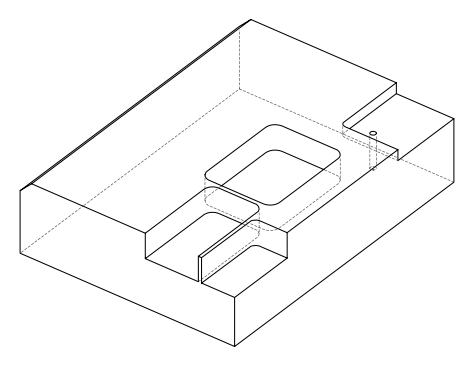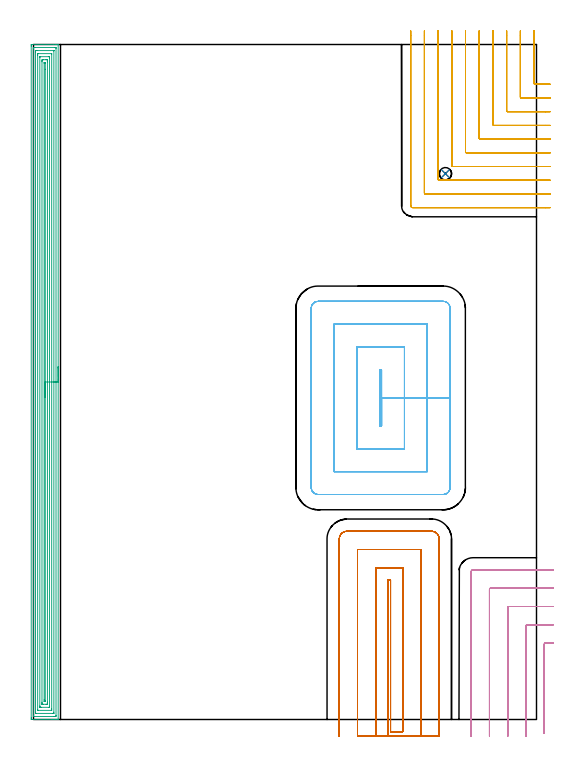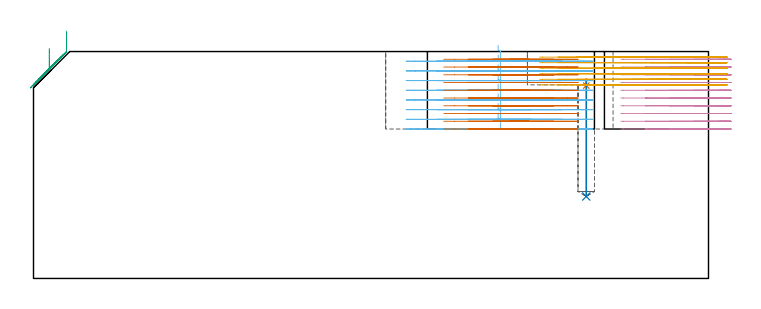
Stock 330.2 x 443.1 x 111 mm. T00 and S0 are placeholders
(PLAN: 7 operations, 6 tool changes, 97.8 min)
(1 SPOT_DRILL | STEP1POCKET | NXT0321_9005460120000 | 0.03 min | 1718 mm3)
(2 DRILL_BLIND_HOLE_INTO_CENTER | STEP1POCKET | UGT0301_476 | 0.23 min | 2737 mm3)
(3 AREA_MILL | FG_CHAMFER_SURFACE | UGT0205_001 | 25.04 min | 69409 mm3)
(4 MILL_CORNER_NOTCH_RECTANGULAR | CORNER_NOTCH_RECTANGULAR | NXT0201_012 | Follow Part, ap 4, ae 75% | 12.79 min | 204206 mm3)
(5 MILL_CORNER_NOTCH_RECTANGULAR_1 | CORNER_NOTCH_RECTANGULAR_1 | NXT0201_011 | Follow Part, ap 3, ae 75% | 16.67 min | 161371 mm3)
(6 MILL_RECTANGULAR_POCKET | POCKET_RECTANGULAR_STRAIGHT | UGT0201_094 | Follow Part, ap 5, ae 75% | 17.99 min | 611874 mm3)
(7 MILL_SLOT | SLOT_PARTIAL_RECTANGULAR | NXT0201_012 | Follow Part, ap 4, ae 75% | 25.03 min | 404647 mm3)
(TOOL NXT0321_9005460120000 | NC Spot Drill, 142deg, 12mm, Carbide, Uncoated | D12 PA142 FL30 Z2)
(TOOL UGT0301_476 | Carbide Drill 8.1 mm | D8.1 PA118 FL75 Z2)
(TOOL UGT0205_001 | Chamfer Mill 20 x 3 x 45 deg. | D20 FL50 Z2)
(TOOL NXT0201_012 | ENDMILL 16mm [2P460-1600-NA 1630] | D16 FL38 Z6)
(TOOL NXT0201_011 | ENDMILL 12mm [2P460-1200-NA 1630] | D12 FL38 Z6)
(TOOL UGT0201_094 | End mill 20 mm | D20 FL38 Z4)
(OP 1 SPOT_DRILL)
G17 G21 G94 G90
T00 M6
G54
G17 G0 G90 X270.4 Y358.3 S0 M3
G43 Z121. H0
G94 G81 G98 Z94.351 F250. R97.7
G80
M5
M2
(OP 2 DRILL_BLIND_HOLE_INTO_CENTER)
G17 G21 G94 G90
T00 M6
G54
G17 G0 G90 X270.4 Y358.3 S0 M3
G43 Z121. H0
G94 G81 G98 Z40.1 F250. R96.7
G80
M5
M2
(OP 3 AREA_MILL)
G17 G21 G94 G90
T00 M6
G54
G17 G0 G90 X16.2 Y231.55 S1061 M3
G43 Z121. H0
G94 G1 Y231.512 Z120.128 F250.
Y231.398 Z119.263
Y231.209 Z118.412
Y230.947 Z117.58
Y230.613 Z116.774
Y230.21 Z116.
Y229.741 Z115.264
Y229.21 Z114.572
Y228.621 Z113.929
Y227.978 Z113.339
Y227.286 Z112.808
Y226.55 Z112.34
Y225.776 Z111.937
Y224.97 Z111.603
Y224.138 Z111.341
Y223.286 Z111.152
Y222.422 Z111.038
Y221.55 Z111.
Y0.186
X16.197 Y0.008 Z110.988
X16.19 Y0.007 Z110.981
X15.813 Y0. Z110.613
X15.584 Z110.383
X14.851 Z109.646
X13.603 Z108.4
X12.204 Z106.999
X-1.034 Y0.001 Z93.764
X-1.247 Y0.004 Z93.55
X-1.492 Y0.01 Z93.306
X-1.495 Y0.165 Z93.303
X-1.499 Y0.633 Z93.301
X-1.5 Y1.105 Z93.3
Y442.045
X-1.499 Y442.467 Z93.301
X-1.495 Y442.935 Z93.303
X-1.492 Y443.09 Z93.306
X-1.034 Y443.1 Z93.764
X13.086 Z107.881
X14.485 Z109.281
X14.851 Z109.646
X15.584 Z110.383
X15.813 Z110.613
X16.19 Y443.093 Z110.981
X16.197 Y443.092 Z110.988
X16.2 Y442.914 Z111.
Y221.55
X14.786 Z109.586
X14.785 Y2.489 Z109.585
Y2.422
X14.779 Y2.017 Z109.579
X14.38 Y2.005 Z109.18
X13.969 Y2.002 Z108.769
X13.502 Y2. Z108.302
X0.731 Y2.001 Z95.531
X0.261 Y2.003 Z95.061
X0.024 Y2.01 Z94.824
X-0.079 Y2.038 Z94.721
X-0.085 Y2.354 Z94.715
Y2.422
Y440.612
Y440.678
X-0.079 Y441.083 Z94.721
X0.32 Y441.095 Z95.12
X0.731 Y441.098 Z95.531
X1.198 Y441.1 Z95.998
X13.969 Y441.099 Z108.769
X14.439 Y441.097 Z109.239
X14.676 Y441.09 Z109.476
X14.779 Y441.062 Z109.579
X14.785 Y440.746 Z109.585
Y440.678
X14.786 Y221.55 Z109.586
X13.371 Z108.171
Y4.816
X13.366 Y4.21 Z108.166
X13.364 Y4.067 Z108.164
X13.357 Y4.009 Z108.157
X13.29 Y4.004 Z108.09
X13.086 Y4.002 Z107.886
X12.411 Y4. Z107.211
X1.614 Z96.414
X1.406 Y4.003 Z96.206
X1.347 Y4.006 Z96.147
X1.335 Y4.01 Z96.135
X1.332 Y4.014 Z96.132
X1.33 Y4.037 Z96.13
X1.329 Y4.114 Z96.129
Y4.21
Y438.284
X1.333 Y438.89 Z96.133
X1.335 Y439.033 Z96.135
X1.343 Y439.091 Z96.143
X1.41 Y439.096 Z96.21
X1.614 Y439.098 Z96.414
X2.289 Y439.1 Z97.089
X13.086 Y439.099 Z107.886
X13.294 Y439.097 Z108.094
X13.353 Y439.094 Z108.153
X13.365 Y439.09 Z108.165
X13.367 Y439.086 Z108.167
X13.37 Y439.063 Z108.17
X13.371 Y438.986 Z108.171
Y438.89
Y221.55
X11.957 Z106.757
Y6.894
X11.954 Y6.252 Z106.754
X11.95 Y6.035 Z106.75
X11.948 Y6.009 Z106.748
X11.927 Y6.007 Z106.727
X11.872 Y6.003 Z106.672
X11.762 Y6.001 Z106.562
X2.938 Z97.738
X2.828 Y6.003 Z97.628
X2.773 Y6.007 Z97.573
X2.751 Y6.01 Z97.551
X2.75 Y6.025 Z97.55
X2.747 Y6.14 Z97.547
X2.743 Y6.643 Z97.543
Y436.206
X2.746 Y436.848 Z97.546
X2.75 Y437.065 Z97.55
X2.751 Y437.091 Z97.551
X2.773 Y437.093 Z97.573
X2.828 Y437.097 Z97.628
X2.938 Y437.099 Z97.738
X11.762 Z106.562
X11.872 Y437.097 Z106.672
X11.927 Y437.093 Z106.727
X11.949 Y437.09 Z106.749
X11.95 Y437.075 Z106.75
X11.953 Y436.96 Z106.753
X11.957 Y436.457 Z106.757
Y221.55
X10.543 Z105.343
Y8.471
X10.541 Y8.26 Z105.341
X10.539 Y8.119 Z105.339
X10.536 Y8.014 Z105.336
X10.522 Y8.01 Z105.322
X10.439 Y8.006 Z105.239
X10.229 Y8.001 Z105.029
X4.934 Z99.734
X4.261 Y8.008 Z99.061
X4.172 Y8.01 Z98.972
X4.163 Y8.365 Z98.963
X4.158 Y8.577 Z98.958
X4.157 Y8.682 Z98.957
Y8.788
Y434.629
X4.158 Y434.841 Z98.958
X4.161 Y434.982 Z98.961
X4.164 Y435.087 Z98.964
X4.178 Y435.09 Z98.978
X4.261 Y435.094 Z99.061
X4.471 Y435.099 Z99.271
X9.766 Z104.566
X10.439 Y435.092 Z105.239
X10.528 Y435.09 Z105.328
X10.537 Y434.735 Z105.337
X10.542 Y434.523 Z105.342
X10.543 Y434.418 Z105.343
Y434.312
Y221.55
X9.129 Z103.929
Y11.366
X9.128 Y10.905 Z103.928
X9.125 Y10.471 Z103.925
X9.122 Y10.017 Z103.922
X8.674 Y10.008 Z103.474
X8.255 Y10.002 Z103.055
X6.491 Y10. Z101.291
X6.026 Y10.001 Z100.826
X5.604 Y10.004 Z100.404
X5.578 Y10.01 Z100.378
X5.576 Y10.033 Z100.376
X5.573 Y10.471 Z100.373
X5.571 Y10.932 Z100.371
Y11.366
Y431.734
X5.572 Y432.195 Z100.372
X5.574 Y432.629 Z100.374
X5.578 Y433.083 Z100.378
X6.026 Y433.092 Z100.826
X6.445 Y433.098 Z101.245
X8.209 Y433.1 Z103.009
X8.674 Y433.099 Z103.474
X9.096 Y433.096 Z103.896
X9.122 Y433.09 Z103.922
X9.124 Y433.067 Z103.924
X9.127 Y432.629 Z103.927
X9.129 Y432.168 Z103.929
Y431.734
Y221.55
X7.715 Z102.515
X7.714 Y12.26 Z102.514
X7.712 Y12.075 Z102.512
X7.71 Y12.03 Z102.51
X7.708 Y12.014 Z102.508
X7.691 Y12.01 Z102.491
X7.606 Y12.005 Z102.406
X7.478 Y12.002 Z102.278
X7.165 Y12.001 Z101.965
X7.054 Y12.003 Z101.854
X7.021 Y12.006 Z101.821
X6.992 Y12.011 Z101.792
X6.99 Y12.062 Z101.79
X6.986 Y12.181 Z101.786
X6.985 Y13.154 Z101.785
Y430.858
X6.987 Y431.058 Z101.787
X6.989 Y431.081 Z101.789
X6.99 Y431.086 Z101.79
X7.035 Y431.09 Z101.835
X7.233 Y431.097 Z102.033
X7.39 Y431.099 Z102.19
X7.535 Y431.1 Z102.335
X7.646 Y431.097 Z102.446
X7.679 Y431.094 Z102.479
X7.708 Y431.089 Z102.508
X7.71 Y431.038 Z102.51
X7.714 Y430.919 Z102.514
X7.715 Y426.842 Z102.515
Y221.55
Y220.678 Z102.553
Y219.813 Z102.667
Y218.962 Z102.855
Y218.13 Z103.118
Y217.324 Z103.452
Y216.55 Z103.854
Y215.814 Z104.323
Y215.122 Z104.854
Y214.479 Z105.444
Y213.89 Z106.087
Y213.358 Z106.779
Y212.89 Z107.515
Y212.487 Z108.288
Y212.153 Z109.094
Y211.891 Z109.926
Y211.702 Z110.778
Y211.588 Z111.643
Y211.55 Z112.515
G0 Z121.
M5
M2
(OP 4 MILL_CORNER_NOTCH_RECTANGULAR)
G17 G21 G94 G90
T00 M6
G54
G17 G0 G90 X341.2 Y50.2 S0 M3
G43 Z121. H1
Z107.21
G94 G1 X338.2 F250.
X336.095 F500.
G3 X335.3 Y49.405 R0.8
G1 Y-6.164
Y-9.164 F250.
G0 Z121.
X341.2 Y62.2
Z107.21
G1 X338.2
X324.095 F500.
G3 X323.3 Y61.405 R0.8
G1 Y-8.
Y-11. F250.
G0 Z121.
X341.2 Y74.2
Z107.21
G1 X338.2
X312.095 F500.
G3 X311.3 Y73.405 R0.8
G1 Y-8.
Y-11. F250.
G0 Z121.
X341.2 Y86.2
Z107.21
G1 X338.2
X300.096 F500.
G3 X299.3 Y85.404 R0.8
G1 Y-8.
Y-11. F250.
G0 Z121.
X341.2 Y98.2
Z107.21
G1 X338.2
X288.5 F500.
G3 X287.3 Y97. R1.2
G1 Y-8.
Y-11. F250.
G0 Z121.
X341.2 Y50.2
Z103.42
G1 X338.2
X336.095 F500.
G3 X335.3 Y49.405 R0.8
G1 Y-6.164
Y-9.164 F250.
G0 Z121.
X341.2 Y62.2
Z103.42
G1 X338.2
X324.095 F500.
G3 X323.3 Y61.405 R0.8
G1 Y-8.
Y-11. F250.
G0 Z121.
X341.2 Y74.2
Z103.42
G1 X338.2
X312.095 F500.
G3 X311.3 Y73.405 R0.8
G1 Y-8.
Y-11. F250.
G0 Z121.
X341.2 Y86.2
Z103.42
G1 X338.2
X300.096 F500.
G3 X299.3 Y85.404 R0.8
G1 Y-8.
Y-11. F250.
G0 Z121.
X341.2 Y98.2
Z103.42
G1 X338.2
X288.5 F500.
G3 X287.3 Y97. R1.2
G1 Y-8.
Y-11. F250.
G0 Z121.
X341.2 Y50.2
Z99.63
G1 X338.2
X336.095 F500.
G3 X335.3 Y49.405 R0.8
G1 Y-6.164
Y-9.164 F250.
G0 Z121.
X341.2 Y62.2
Z99.63
G1 X338.2
X324.095 F500.
G3 X323.3 Y61.405 R0.8
G1 Y-8.
Y-11. F250.
G0 Z121.
X341.2 Y74.2
Z99.63
G1 X338.2
X312.095 F500.
G3 X311.3 Y73.405 R0.8
G1 Y-8.
Y-11. F250.
G0 Z121.
X341.2 Y86.2
Z99.63
G1 X338.2
X300.096 F500.
G3 X299.3 Y85.404 R0.8
G1 Y-8.
Y-11. F250.
G0 Z121.
X341.2 Y98.2
Z99.63
G1 X338.2
X288.5 F500.
G3 X287.3 Y97. R1.2
G1 Y-8.
Y-11. F250.
G0 Z121.
X341.2 Y50.2
Z95.84
G1 X338.2
X336.095 F500.
G3 X335.3 Y49.405 R0.8
G1 Y-6.164
Y-9.164 F250.
G0 Z121.
X341.2 Y62.2
Z95.84
G1 X338.2
X324.095 F500.
G3 X323.3 Y61.405 R0.8
G1 Y-8.
Y-11. F250.
G0 Z121.
X341.2 Y74.2
Z95.84
G1 X338.2
X312.095 F500.
G3 X311.3 Y73.405 R0.8
G1 Y-8.
Y-11. F250.
G0 Z121.
X341.2 Y86.2
Z95.84
G1 X338.2
X300.096 F500.
G3 X299.3 Y85.404 R0.8
G1 Y-8.
Y-11. F250.
G0 Z121.
X341.2 Y98.2
Z95.84
G1 X338.2
X288.5 F500.
G3 X287.3 Y97. R1.2
G1 Y-8.
Y-11. F250.
G0 Z121.
X341.2 Y50.2
Z92.05
G1 X338.2
X336.095 F500.
G3 X335.3 Y49.405 R0.8
G1 Y-6.164
Y-9.164 F250.
G0 Z121.
X341.2 Y62.2
Z92.05
G1 X338.2
X324.095 F500.
G3 X323.3 Y61.405 R0.8
G1 Y-8.
Y-11. F250.
G0 Z121.
X341.2 Y74.2
Z92.05
G1 X338.2
X312.095 F500.
G3 X311.3 Y73.405 R0.8
G1 Y-8.
Y-11. F250.
G0 Z121.
X341.2 Y86.2
Z92.05
G1 X338.2
X300.096 F500.
G3 X299.3 Y85.404 R0.8
G1 Y-8.
Y-11. F250.
G0 Z121.
X341.2 Y98.2
Z92.05
G1 X338.2
X288.5 F500.
G3 X287.3 Y97. R1.2
G1 Y-8.
Y-11. F250.
G0 Z121.
X341.2 Y50.2
Z88.26
G1 X338.2
X336.095 F500.
G3 X335.3 Y49.405 R0.8
G1 Y-6.164
Y-9.164 F250.
G0 Z121.
X341.2 Y62.2
Z88.26
G1 X338.2
X324.095 F500.
G3 X323.3 Y61.405 R0.8
G1 Y-8.
Y-11. F250.
G0 Z121.
X341.2 Y74.2
Z88.26
G1 X338.2
X312.095 F500.
G3 X311.3 Y73.405 R0.8
G1 Y-8.
Y-11. F250.
G0 Z121.
X341.2 Y86.2
Z88.26
G1 X338.2
X300.096 F500.
G3 X299.3 Y85.404 R0.8
G1 Y-8.
Y-11. F250.
G0 Z121.
X341.2 Y98.2
Z88.26
G1 X338.2
X288.5 F500.
G3 X287.3 Y97. R1.2
G1 Y-8.
Y-11. F250.
G0 Z121.
X341.2 Y50.2
Z84.47
G1 X338.2
X336.095 F500.
G3 X335.3 Y49.405 R0.8
G1 Y-6.164
Y-9.164 F250.
G0 Z121.
X341.2 Y62.2
Z84.47
G1 X338.2
X324.095 F500.
G3 X323.3 Y61.405 R0.8
G1 Y-8.
Y-11. F250.
G0 Z121.
X341.2 Y74.2
Z84.47
G1 X338.2
X312.095 F500.
G3 X311.3 Y73.405 R0.8
G1 Y-8.
Y-11. F250.
G0 Z121.
X341.2 Y86.2
Z84.47
G1 X338.2
X300.096 F500.
G3 X299.3 Y85.404 R0.8
G1 Y-8.
Y-11. F250.
G0 Z121.
X341.2 Y98.2
Z84.47
G1 X338.2
X288.5 F500.
G3 X287.3 Y97. R1.2
G1 Y-8.
Y-11. F250.
G0 Z121.
X341.2 Y50.2
Z80.68
G1 X338.2
X336.095 F500.
G3 X335.3 Y49.405 R0.8
G1 Y-6.164
Y-9.164 F250.
G0 Z121.
X341.2 Y62.2
Z80.68
G1 X338.2
X324.095 F500.
G3 X323.3 Y61.405 R0.8
G1 Y-8.
Y-11. F250.
G0 Z121.
X341.2 Y74.2
Z80.68
G1 X338.2
X312.095 F500.
G3 X311.3 Y73.405 R0.8
G1 Y-8.
Y-11. F250.
G0 Z121.
X341.2 Y86.2
Z80.68
G1 X338.2
X300.096 F500.
G3 X299.3 Y85.404 R0.8
G1 Y-8.
Y-11. F250.
G0 Z121.
X341.2 Y98.2
Z80.68
G1 X338.2
X288.5 F500.
G3 X287.3 Y97. R1.2
G1 Y-8.
Y-11. F250.
G0 Z121.
X341.2 Y50.2
Z76.89
G1 X338.2
X336.095 F500.
G3 X335.3 Y49.405 R0.8
G1 Y-6.164
Y-9.164 F250.
G0 Z121.
X341.2 Y62.2
Z76.89
G1 X338.2
X324.095 F500.
G3 X323.3 Y61.405 R0.8
G1 Y-8.
Y-11. F250.
G0 Z121.
X341.2 Y74.2
Z76.89
G1 X338.2
X312.095 F500.
G3 X311.3 Y73.405 R0.8
G1 Y-8.
Y-11. F250.
G0 Z121.
X341.2 Y86.2
Z76.89
G1 X338.2
X300.096 F500.
G3 X299.3 Y85.404 R0.8
G1 Y-8.
Y-11. F250.
G0 Z121.
X341.2 Y98.2
Z76.89
G1 X338.2
X288.5 F500.
G3 X287.3 Y97. R1.2
G1 Y-8.
Y-11. F250.
G0 Z121.
X341.2 Y50.2
Z73.1
G1 X338.2
X336.095 F500.
G3 X335.3 Y49.405 R0.8
G1 Y-6.164
Y-9.164 F250.
G0 Z121.
X341.2 Y62.2
Z73.1
G1 X338.2
X324.095 F500.
G3 X323.3 Y61.405 R0.8
G1 Y-8.
Y-11. F250.
G0 Z121.
X341.2 Y74.2
Z73.1
G1 X338.2
X312.095 F500.
G3 X311.3 Y73.405 R0.8
G1 Y-8.
Y-11. F250.
G0 Z121.
X341.2 Y86.2
Z73.1
G1 X338.2
X300.096 F500.
G3 X299.3 Y85.404 R0.8
G1 Y-8.
Y-11. F250.
G0 Z121.
X341.2 Y98.2
Z73.1
G1 X338.2
X288.5 F500.
G3 X287.3 Y97. R1.2
G1 Y-8.
Y-11. F250.
G0 Z121.
M5
M2
(OP 5 MILL_CORNER_NOTCH_RECTANGULAR_1)
G17 G21 G94 G90
T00 M6
G54
G17 G0 G90 X328.6 Y452.1 S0 M3
G43 Z121. H1
Z108.283
G94 G1 Y449.1 F250.
Y417.594 F500.
G3 X329.194 Y417. R0.6
G1 X336.2
X339.2 F250.
G0 Z121.
X319.6 Y452.1
Z108.283
G1 Y449.1
Y408.594 F500.
G3 X320.194 Y408. R0.6
G1 X336.2
X339.2 F250.
G0 Z121.
X310.6 Y452.1
Z108.283
G1 Y449.1
Y399.595 F500.
G3 X311.195 Y399. R0.6
G1 X336.2
X339.2 F250.
G0 Z121.
X301.6 Y452.1
Z108.283
G1 Y449.1
Y390.595 F500.
G3 X302.195 Y390. R0.6
G1 X336.2
X339.2 F250.
G0 Z121.
X292.6 Y452.1
Z108.283
G1 Y449.1
Y381.595 F500.
G3 X293.195 Y381. R0.6
G1 X336.2
X339.2 F250.
G0 Z121.
X283.6 Y452.1
Z108.283
G1 Y449.1
Y372.595 F500.
G3 X284.195 Y372. R0.6
G1 X336.2
X339.2 F250.
G0 Z121.
X274.6 Y452.1
Z108.283
G1 Y449.1
Y363.596 F500.
G3 X275.196 Y363. R0.6
G1 X336.2
X339.2 F250.
G0 Z121.
X265.6 Y452.1
Z108.283
G1 Y449.1
Y354.596 F500.
G3 X266.196 Y354. R0.6
G1 X336.2
X339.2 F250.
G0 Z121.
X256.6 Y452.1
Z108.283
G1 Y449.1
Y345.596 F500.
G3 X257.196 Y345. R0.6
G1 X336.2
X339.2 F250.
G0 Z121.
X247.6 Y452.1
Z108.283
G1 Y449.1
Y337.4 F500.
G3 X249. Y336. R1.4
G1 X336.2
X339.2 F250.
G0 Z121.
X328.6 Y452.1
Z105.567
G1 Y449.1
Y417.594 F500.
G3 X329.194 Y417. R0.6
G1 X336.2
X339.2 F250.
G0 Z121.
X319.6 Y452.1
Z105.567
G1 Y449.1
Y408.594 F500.
G3 X320.194 Y408. R0.6
G1 X336.2
X339.2 F250.
G0 Z121.
X310.6 Y452.1
Z105.567
G1 Y449.1
Y399.595 F500.
G3 X311.195 Y399. R0.6
G1 X336.2
X339.2 F250.
G0 Z121.
X301.6 Y452.1
Z105.567
G1 Y449.1
Y390.595 F500.
G3 X302.195 Y390. R0.6
G1 X336.2
X339.2 F250.
G0 Z121.
X292.6 Y452.1
Z105.567
G1 Y449.1
Y381.595 F500.
G3 X293.195 Y381. R0.6
G1 X336.2
X339.2 F250.
G0 Z121.
X283.6 Y452.1
Z105.567
G1 Y449.1
Y372.595 F500.
G3 X284.195 Y372. R0.6
G1 X336.2
X339.2 F250.
G0 Z121.
X274.6 Y452.1
Z105.567
G1 Y449.1
Y363.596 F500.
G3 X275.196 Y363. R0.6
G1 X336.2
X339.2 F250.
G0 Z121.
X265.6 Y452.1
Z105.567
G1 Y449.1
Y354.596 F500.
G3 X266.196 Y354. R0.6
G1 X336.2
X339.2 F250.
G0 Z121.
X256.6 Y452.1
Z105.567
G1 Y449.1
Y345.596 F500.
G3 X257.196 Y345. R0.6
G1 X336.2
X339.2 F250.
G0 Z121.
X247.6 Y452.1
Z105.567
G1 Y449.1
Y337.4 F500.
G3 X249. Y336. R1.4
G1 X336.2
X339.2 F250.
G0 Z121.
X328.6 Y452.1
Z102.85
G1 Y449.1
Y417.594 F500.
G3 X329.194 Y417. R0.6
G1 X336.2
X339.2 F250.
G0 Z121.
X319.6 Y452.1
Z102.85
G1 Y449.1
Y408.594 F500.
G3 X320.194 Y408. R0.6
G1 X336.2
X339.2 F250.
G0 Z121.
X310.6 Y452.1
Z102.85
G1 Y449.1
Y399.595 F500.
G3 X311.195 Y399. R0.6
G1 X336.2
X339.2 F250.
G0 Z121.
X301.6 Y452.1
Z102.85
G1 Y449.1
Y390.595 F500.
G3 X302.195 Y390. R0.6
G1 X336.2
X339.2 F250.
G0 Z121.
X292.6 Y452.1
Z102.85
G1 Y449.1
Y381.595 F500.
G3 X293.195 Y381. R0.6
G1 X336.2
X339.2 F250.
G0 Z121.
X283.6 Y452.1
Z102.85
G1 Y449.1
Y372.595 F500.
G3 X284.195 Y372. R0.6
G1 X336.2
X339.2 F250.
G0 Z121.
X274.6 Y452.1
Z102.85
G1 Y449.1
Y363.596 F500.
G3 X275.196 Y363. R0.6
G1 X336.2
X339.2 F250.
G0 Z121.
X265.6 Y452.1
Z102.85
G1 Y449.1
Y354.596 F500.
G3 X266.196 Y354. R0.6
G1 X336.2
X339.2 F250.
G0 Z121.
X256.6 Y452.1
Z102.85
G1 Y449.1
Y345.596 F500.
G3 X257.196 Y345. R0.6
G1 X336.2
X339.2 F250.
G0 Z121.
X247.6 Y452.1
Z102.85
G1 Y449.1
Y337.4 F500.
G3 X249. Y336. R1.4
G1 X336.2
X339.2 F250.
G0 Z121.
X328.6 Y452.1
Z100.133
G1 Y449.1
Y417.594 F500.
G3 X329.194 Y417. R0.6
G1 X336.2
X339.2 F250.
G0 Z121.
X319.6 Y452.1
Z100.133
G1 Y449.1
Y408.594 F500.
G3 X320.194 Y408. R0.6
G1 X336.2
X339.2 F250.
G0 Z121.
X310.6 Y452.1
Z100.133
G1 Y449.1
Y399.595 F500.
G3 X311.195 Y399. R0.6
G1 X336.2
X339.2 F250.
G0 Z121.
X301.6 Y452.1
Z100.133
G1 Y449.1
Y390.595 F500.
G3 X302.195 Y390. R0.6
G1 X336.2
X339.2 F250.
G0 Z121.
X292.6 Y452.1
Z100.133
G1 Y449.1
Y381.595 F500.
G3 X293.195 Y381. R0.6
G1 X336.2
X339.2 F250.
G0 Z121.
X283.6 Y452.1
Z100.133
G1 Y449.1
Y372.595 F500.
G3 X284.195 Y372. R0.6
G1 X336.2
X339.2 F250.
G0 Z121.
X274.6 Y452.1
Z100.133
G1 Y449.1
Y363.596 F500.
G3 X275.196 Y363. R0.6
G1 X336.2
X339.2 F250.
G0 Z121.
X265.6 Y452.1
Z100.133
G1 Y449.1
Y354.596 F500.
G3 X266.196 Y354. R0.6
G1 X336.2
X339.2 F250.
G0 Z121.
X256.6 Y452.1
Z100.133
G1 Y449.1
Y345.596 F500.
G3 X257.196 Y345. R0.6
G1 X336.2
X339.2 F250.
G0 Z121.
X247.6 Y452.1
Z100.133
G1 Y449.1
Y337.4 F500.
G3 X249. Y336. R1.4
G1 X336.2
X339.2 F250.
G0 Z121.
X328.6 Y452.1
Z97.417
G1 Y449.1
Y417.594 F500.
G3 X329.194 Y417. R0.6
G1 X336.2
X339.2 F250.
G0 Z121.
X319.6 Y452.1
Z97.417
G1 Y449.1
Y408.594 F500.
G3 X320.194 Y408. R0.6
G1 X336.2
X339.2 F250.
G0 Z121.
X310.6 Y452.1
Z97.417
G1 Y449.1
Y399.595 F500.
G3 X311.195 Y399. R0.6
G1 X336.2
X339.2 F250.
G0 Z121.
X301.6 Y452.1
Z97.417
G1 Y449.1
Y390.595 F500.
G3 X302.195 Y390. R0.6
G1 X336.2
X339.2 F250.
G0 Z121.
X292.6 Y452.1
Z97.417
G1 Y449.1
Y381.595 F500.
G3 X293.195 Y381. R0.6
G1 X336.2
X339.2 F250.
G0 Z121.
X283.6 Y452.1
Z97.417
G1 Y449.1
Y372.595 F500.
G3 X284.195 Y372. R0.6
G1 X336.2
X339.2 F250.
G0 Z121.
X274.6 Y452.1
Z97.417
G1 Y449.1
Y363.596 F500.
G3 X275.196 Y363. R0.6
G1 X336.2
X339.2 F250.
G0 Z121.
X265.6 Y452.1
Z97.417
G1 Y449.1
Y354.596 F500.
G3 X266.196 Y354. R0.6
G1 X336.2
X339.2 F250.
G0 Z121.
X256.6 Y452.1
Z97.417
G1 Y449.1
Y345.596 F500.
G3 X257.196 Y345. R0.6
G1 X336.2
X339.2 F250.
G0 Z121.
X247.6 Y452.1
Z97.417
G1 Y449.1
Y337.4 F500.
G3 X249. Y336. R1.4
G1 X336.2
X339.2 F250.
G0 Z121.
X328.6 Y452.1
Z94.7
G1 Y449.1
Y417.594 F500.
G3 X329.194 Y417. R0.6
G1 X336.2
X339.2 F250.
G0 Z121.
X319.6 Y452.1
Z94.7
G1 Y449.1
Y408.594 F500.
G3 X320.194 Y408. R0.6
G1 X336.2
X339.2 F250.
G0 Z121.
X310.6 Y452.1
Z94.7
G1 Y449.1
Y399.595 F500.
G3 X311.195 Y399. R0.6
G1 X336.2
X339.2 F250.
G0 Z121.
X301.6 Y452.1
Z94.7
G1 Y449.1
Y390.595 F500.
G3 X302.195 Y390. R0.6
G1 X336.2
X339.2 F250.
G0 Z121.
X292.6 Y452.1
Z94.7
G1 Y449.1
Y381.595 F500.
G3 X293.195 Y381. R0.6
G1 X336.2
X339.2 F250.
G0 Z121.
X283.6 Y452.1
Z94.7
G1 Y449.1
Y372.595 F500.
G3 X284.195 Y372. R0.6
G1 X336.2
X339.2 F250.
G0 Z121.
X274.6 Y452.1
Z94.7
G1 Y449.1
Y363.596 F500.
G3 X275.196 Y363. R0.6
G1 X336.2
X339.2 F250.
G0 Z121.
X265.6 Y452.1
Z94.7
G1 Y449.1
Y354.596 F500.
G3 X266.196 Y354. R0.6
G1 X336.2
X339.2 F250.
G0 Z121.
X256.6 Y452.1
Z94.7
G1 Y449.1
Y345.596 F500.
G3 X257.196 Y345. R0.6
G1 X336.2
X339.2 F250.
G0 Z121.
X247.6 Y452.1
Z94.7
G1 Y449.1
Y337.4 F500.
G3 X249. Y336. R1.4
G1 X336.2
X339.2 F250.
G0 Z121.
M5
M2
(OP 6 MILL_RECTANGULAR_POCKET)
G17 G21 G94 G90
T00 M6
G54
G17 G0 G90 X227.3 Y201.977 S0 M3
G43 Z121. H0
Z114.
G94 G1 Y192.7 Z111.514 F250.
X228.5 Z111.193
Y211.1 Z106.262
Y229.5 F500.
X227.3
Y192.7
X228.5
Y211.1
X243.5
Y244.5
X212.3
Y177.7
X243.5
Y211.1
X258.5
Y259.5
X197.3
Y162.7
X258.5
Y211.1
X273.5
Y269.9
G3 X268.9 Y274.5 R4.6
G1 X186.9
G3 X182.3 Y269.9 R4.6
G1 Y152.3
G3 X186.9 Y147.7 R4.6
G1 X268.9
G3 X273.5 Y152.3 R4.6
G1 Y211.1
Y212.1
G0 X227.3 Y201.977 Z109.262
G1 Y192.7 Z106.777 F250.
X228.5 Z106.455
Y211.1 Z101.525
Y229.5 F500.
X227.3
Y192.7
X228.5
Y211.1
X243.5
Y244.5
X212.3
Y177.7
X243.5
Y211.1
X258.5
Y259.5
X197.3
Y162.7
X258.5
Y211.1
X273.5
Y269.9
G3 X268.9 Y274.5 R4.6
G1 X186.9
G3 X182.3 Y269.9 R4.6
G1 Y152.3
G3 X186.9 Y147.7 R4.6
G1 X268.9
G3 X273.5 Y152.3 R4.6
G1 Y211.1
Y212.1
G0 X227.3 Y201.977 Z104.525
G1 Y192.7 Z102.039 F250.
X228.5 Z101.718
Y211.1 Z96.787
Y229.5 F500.
X227.3
Y192.7
X228.5
Y211.1
X243.5
Y244.5
X212.3
Y177.7
X243.5
Y211.1
X258.5
Y259.5
X197.3
Y162.7
X258.5
Y211.1
X273.5
Y269.9
G3 X268.9 Y274.5 R4.6
G1 X186.9
G3 X182.3 Y269.9 R4.6
G1 Y152.3
G3 X186.9 Y147.7 R4.6
G1 X268.9
G3 X273.5 Y152.3 R4.6
G1 Y211.1
Y212.1
G0 X227.3 Y201.977 Z99.787
G1 Y192.7 Z97.302 F250.
X228.5 Z96.98
Y211.1 Z92.05
Y229.5 F500.
X227.3
Y192.7
X228.5
Y211.1
X243.5
Y244.5
X212.3
Y177.7
X243.5
Y211.1
X258.5
Y259.5
X197.3
Y162.7
X258.5
Y211.1
X273.5
Y269.9
G3 X268.9 Y274.5 R4.6
G1 X186.9
G3 X182.3 Y269.9 R4.6
G1 Y152.3
G3 X186.9 Y147.7 R4.6
G1 X268.9
G3 X273.5 Y152.3 R4.6
G1 Y211.1
Y212.1
G0 X227.3 Y201.977 Z95.05
G1 Y192.7 Z92.564 F250.
X228.5 Z92.243
Y211.1 Z87.312
Y229.5 F500.
X227.3
Y192.7
X228.5
Y211.1
X243.5
Y244.5
X212.3
Y177.7
X243.5
Y211.1
X258.5
Y259.5
X197.3
Y162.7
X258.5
Y211.1
X273.5
Y269.9
G3 X268.9 Y274.5 R4.6
G1 X186.9
G3 X182.3 Y269.9 R4.6
G1 Y152.3
G3 X186.9 Y147.7 R4.6
G1 X268.9
G3 X273.5 Y152.3 R4.6
G1 Y211.1
Y212.1
G0 X227.3 Y201.977 Z90.312
G1 Y192.7 Z87.827 F250.
X228.5 Z87.505
Y211.1 Z82.575
Y229.5 F500.
X227.3
Y192.7
X228.5
Y211.1
X243.5
Y244.5
X212.3
Y177.7
X243.5
Y211.1
X258.5
Y259.5
X197.3
Y162.7
X258.5
Y211.1
X273.5
Y269.9
G3 X268.9 Y274.5 R4.6
G1 X186.9
G3 X182.3 Y269.9 R4.6
G1 Y152.3
G3 X186.9 Y147.7 R4.6
G1 X268.9
G3 X273.5 Y152.3 R4.6
G1 Y211.1
Y212.1
G0 X227.3 Y201.977 Z85.575
G1 Y192.7 Z83.089 F250.
X228.5 Z82.768
Y211.1 Z77.837
Y229.5 F500.
X227.3
Y192.7
X228.5
Y211.1
X243.5
Y244.5
X212.3
Y177.7
X243.5
Y211.1
X258.5
Y259.5
X197.3
Y162.7
X258.5
Y211.1
X273.5
Y269.9
G3 X268.9 Y274.5 R4.6
G1 X186.9
G3 X182.3 Y269.9 R4.6
G1 Y152.3
G3 X186.9 Y147.7 R4.6
G1 X268.9
G3 X273.5 Y152.3 R4.6
G1 Y211.1
Y212.1
G0 X227.3 Y201.977 Z80.837
G1 Y192.7 Z78.352 F250.
X228.5 Z78.03
Y211.1 Z73.1
Y229.5 F500.
X227.3
Y192.7
X228.5
Y211.1
X243.5
Y244.5
X212.3
Y177.7
X243.5
Y211.1
X258.5
Y259.5
X197.3
Y162.7
X258.5
Y211.1
X273.5
Y269.9
G3 X268.9 Y274.5 R4.6
G1 X186.9
G3 X182.3 Y269.9 R4.6
G1 Y152.3
G3 X186.9 Y147.7 R4.6
G1 X268.9
G3 X273.5 Y152.3 R4.6
G1 Y211.1
Y212.1
G0 Z121.
M5
M2
(OP 7 MILL_SLOT)
G17 G21 G94 G90
T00 M6
G54
G17 G0 G90 X232.7 Y-11. S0 M3
G43 Z121. H1
Z107.21
G94 G1 Y-8. F250.
Y91.6 F500.
X234.4
Y-8.
X242.4
Y99.6
X224.7
Y-8.
Y-11. F250.
X254.4
Y-8.
Y111.6 F500.
X212.7
Y-8.
Y-11. F250.
X266.4
Y-8.
Y118.4 F500.
G3 X261.2 Y123.6 R5.2
G1 X205.9
G3 X200.7 Y118.4 R5.2
G1 Y-8.
Y-11. F250.
G0 X232.7 Z103.42
G1 Y-8.
Y91.6 F500.
X234.4
Y-8.
X242.4
Y99.6
X224.7
Y-8.
Y-11. F250.
X254.4
Y-8.
Y111.6 F500.
X212.7
Y-8.
Y-11. F250.
X266.4
Y-8.
Y118.4 F500.
G3 X261.2 Y123.6 R5.2
G1 X205.9
G3 X200.7 Y118.4 R5.2
G1 Y-8.
Y-11. F250.
G0 X232.7 Z99.63
G1 Y-8.
Y91.6 F500.
X234.4
Y-8.
X242.4
Y99.6
X224.7
Y-8.
Y-11. F250.
X254.4
Y-8.
Y111.6 F500.
X212.7
Y-8.
Y-11. F250.
X266.4
Y-8.
Y118.4 F500.
G3 X261.2 Y123.6 R5.2
G1 X205.9
G3 X200.7 Y118.4 R5.2
G1 Y-8.
Y-11. F250.
G0 X232.7 Z95.84
G1 Y-8.
Y91.6 F500.
X234.4
Y-8.
X242.4
Y99.6
X224.7
Y-8.
Y-11. F250.
X254.4
Y-8.
Y111.6 F500.
X212.7
Y-8.
Y-11. F250.
X266.4
Y-8.
Y118.4 F500.
G3 X261.2 Y123.6 R5.2
G1 X205.9
G3 X200.7 Y118.4 R5.2
G1 Y-8.
Y-11. F250.
G0 X232.7 Z92.05
G1 Y-8.
Y91.6 F500.
X234.4
Y-8.
X242.4
Y99.6
X224.7
Y-8.
Y-11. F250.
X254.4
Y-8.
Y111.6 F500.
X212.7
Y-8.
Y-11. F250.
X266.4
Y-8.
Y118.4 F500.
G3 X261.2 Y123.6 R5.2
G1 X205.9
G3 X200.7 Y118.4 R5.2
G1 Y-8.
Y-11. F250.
G0 X232.7 Z88.26
G1 Y-8.
Y91.6 F500.
X234.4
Y-8.
X242.4
Y99.6
X224.7
Y-8.
Y-11. F250.
X254.4
Y-8.
Y111.6 F500.
X212.7
Y-8.
Y-11. F250.
X266.4
Y-8.
Y118.4 F500.
G3 X261.2 Y123.6 R5.2
G1 X205.9
G3 X200.7 Y118.4 R5.2
G1 Y-8.
Y-11. F250.
G0 X232.7 Z84.47
G1 Y-8.
Y91.6 F500.
X234.4
Y-8.
X242.4
Y99.6
X224.7
Y-8.
Y-11. F250.
X254.4
Y-8.
Y111.6 F500.
X212.7
Y-8.
Y-11. F250.
X266.4
Y-8.
Y118.4 F500.
G3 X261.2 Y123.6 R5.2
G1 X205.9
G3 X200.7 Y118.4 R5.2
G1 Y-8.
Y-11. F250.
G0 X232.7 Z80.68
G1 Y-8.
Y91.6 F500.
X234.4
Y-8.
X242.4
Y99.6
X224.7
Y-8.
Y-11. F250.
X254.4
Y-8.
Y111.6 F500.
X212.7
Y-8.
Y-11. F250.
X266.4
Y-8.
Y118.4 F500.
G3 X261.2 Y123.6 R5.2
G1 X205.9
G3 X200.7 Y118.4 R5.2
G1 Y-8.
Y-11. F250.
G0 X232.7 Z76.89
G1 Y-8.
Y91.6 F500.
X234.4
Y-8.
X242.4
Y99.6
X224.7
Y-8.
Y-11. F250.
X254.4
Y-8.
Y111.6 F500.
X212.7
Y-8.
Y-11. F250.
X266.4
Y-8.
Y118.4 F500.
G3 X261.2 Y123.6 R5.2
G1 X205.9
G3 X200.7 Y118.4 R5.2
G1 Y-8.
Y-11. F250.
G0 X232.7 Z73.1
G1 Y-8.
Y91.6 F500.
X234.4
Y-8.
X242.4
Y99.6
X224.7
Y-8.
Y-11. F250.
X254.4
Y-8.
Y111.6 F500.
X212.7
Y-8.
Y-11. F250.
X266.4
Y-8.
Y118.4 F500.
G3 X261.2 Y123.6 R5.2
G1 X205.9
G3 X200.7 Y118.4 R5.2
G1 Y-8.
Y-11. F250.
G0 Z121.
M5
M2
